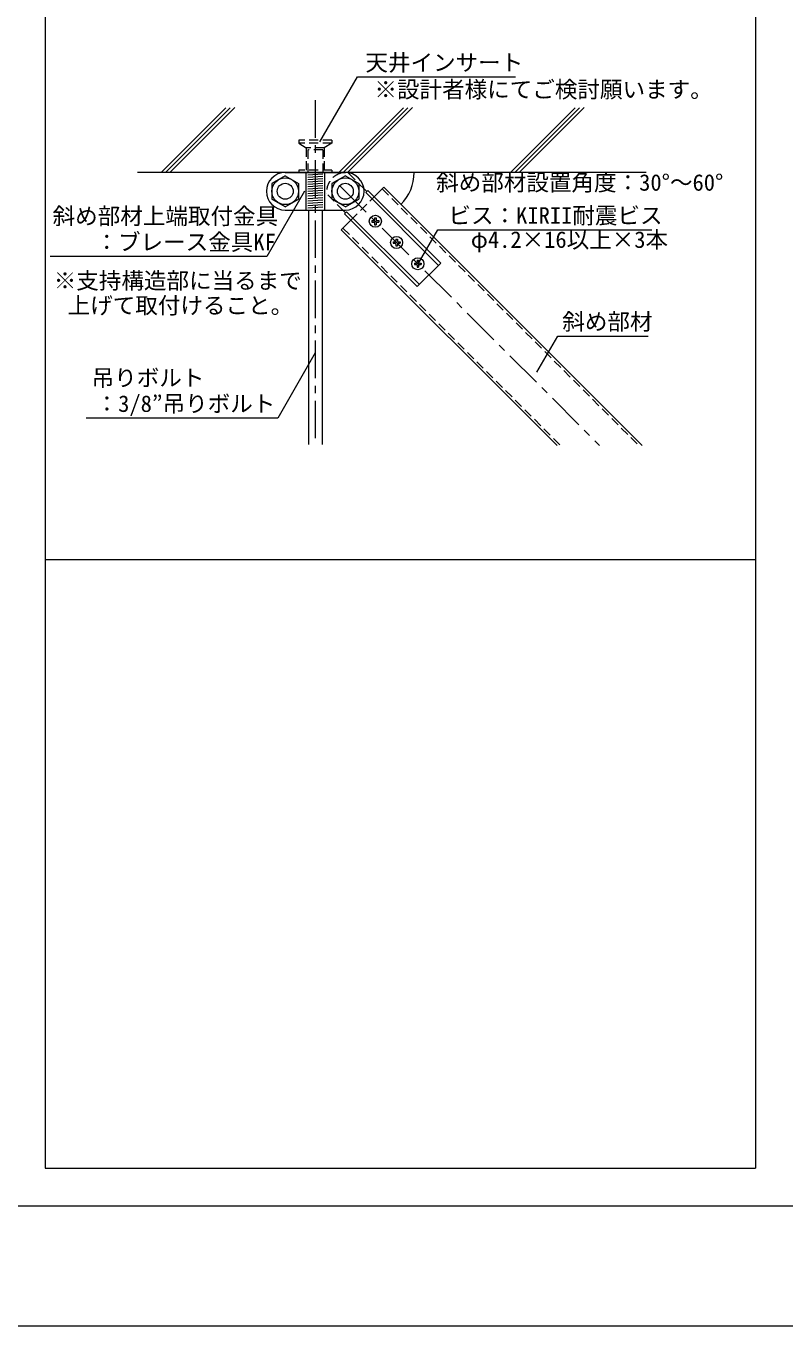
# Model space of a CAD drawing. Units: millimetres on the paper, enlarged 20 times, with parts at other scales. Extents: x -7779 to 7778, y -5419 to 5375.
# Drawn here: x -2020 to -1, y -5373 to -1913 of the extents above; entities that cross this region are included whole.
import ezdxf
from ezdxf.enums import TextEntityAlignment as Align

# ---------------------------------------------------------------- set-up
doc = ezdxf.new("R2010")
doc.units = ezdxf.units.MM
doc.header["$LTSCALE"] = 20
doc.linetypes.add('CHAIN1', pattern=[8, 5, -1, 1, -1])
doc.linetypes.add('DASHED1', pattern=[1.8, 1.2, -0.6])
for name, color, linetype, lineweight in [('1-6_文字', 7, 'Continuous', 18), ('F-3_太線２', 4, 'Continuous', 18), ('F-6_文字', 7, 'Continuous', 18)]:
    doc.layers.add(name, color=color, linetype=linetype, lineweight=lineweight)
doc.styles.add('ＭＳ ゴシック', font='')
doc.styles.get('ＭＳ ゴシック').set_extended_font_data('MS Gothic')

msp = doc.modelspace()

# ---------------------------------------------------------------- linework, layer by layer
at = {"layer": '1-6_文字'}
for p, q in [((-1237.99, -2221.4), (-1137.99, -2048.19)), ((-1137.99, -2048.19), (-717.99, -2048.19)), ((-1279.25, -2352.66), (-1379.25, -2525.87)), ((-1268.38, -2402.66), (-1268.38, -3026.44)), ((-1232.38, -2402.66), (-1232.38, -3026.44)), ((-976.81, -2545.67), (-924.59, -2455.22)), ((-924.59, -2455.22), (-354.59, -2455.22)), ((-1379.25, -2525.87), (-1955.52, -2525.87)), ((-660.56, -2833.94), (-605.13, -2737.92)), ((-605.13, -2737.92), (-365.13, -2737.92)), ((-1250.38, -2782.93), (-1350.38, -2956.13)), ((-1350.38, -2956.13), (-1860.38, -2956.13))]:
    msp.add_line(p, q, dxfattribs=at)
at = {"layer": '1-6_文字', "color": 4, "linetype": 'CHAIN1', "lineweight": 9}
for p, q in [((-1250.38, -2110.15), (-1250.38, -3026.44)), ((-1185.33, -2337.71), (-493.84, -3029.2))]:
    msp.add_line(p, q, dxfattribs=at)
at = {"layer": '1-6_文字', "color": 4, "lineweight": 9}
for p, q in [((-1488.58, -2130.93), (-1660.31, -2302.66)), ((-1476.95, -2130.61), (-1649, -2302.66)), ((-1464.23, -2129.21), (-1637.69, -2302.66)), ((-1015.73, -2130.93), (-1187.46, -2302.66)), ((-1004.1, -2130.61), (-1176.15, -2302.66)), ((-991.38, -2129.21), (-1164.83, -2302.66)), ((-559.08, -2130.93), (-730.81, -2302.66)), ((-547.45, -2130.61), (-719.49, -2302.66)), ((-534.73, -2129.21), (-708.18, -2302.66)), ((-370.45, -2302.66), (-1723.83, -2302.66)), ((-1330.38, -2311.56), (-1365.98, -2332.11)), ((-1330.38, -2302.66), (-1170.38, -2302.66)), ((-1168.77, -2302.66), (-1330.38, -2302.66)), ((-1330.38, -2311.56), (-1294.78, -2332.11)), ((-1222.38, -2302.66), (-1278.38, -2302.66)), ((-1222.38, -2302.66), (-1278.38, -2302.66)), ((-1275.1, -2302.66), (-1275.1, -2402.66)), ((-1270.38, -2308.91), (-1230.38, -2306.26)), ((-1270.38, -2315.16), (-1230.38, -2312.51)), ((-1225.66, -2302.66), (-1225.66, -2402.66)), ((-1170.38, -2311.56), (-1205.98, -2332.11)), ((-1170.38, -2311.56), (-1134.78, -2332.11)), ((-1163.59, -2302.88), (-1161.31, -2305.16)), ((-1365.98, -2332.11), (-1365.98, -2373.22)), ((-1294.78, -2332.11), (-1294.78, -2373.22)), ((-1270.38, -2321.41), (-1230.38, -2318.76)), ((-1270.38, -2327.66), (-1230.38, -2325.01)), ((-1270.38, -2333.91), (-1230.38, -2331.26)), ((-1270.38, -2340.16), (-1230.38, -2337.51)), ((-1270.38, -2346.41), (-1230.38, -2343.76)), ((-1270.38, -2352.66), (-1230.38, -2350.01)), ((-1205.98, -2332.11), (-1205.98, -2373.22)), ((-1134.78, -2332.11), (-1134.78, -2373.22)), ((-1118.88, -2347.59), (-1113.23, -2353.25)), ((-1110.4, -2350.42), (-1113.23, -2353.25)), ((-1110.4, -2350.42), (-1093.56, -2367.25)), ((-1093.56, -2367.25), (-1068.11, -2341.8)), ((-1068.11, -2341.8), (-380.7, -3029.2)), ((-1330.38, -2393.77), (-1365.98, -2373.22)), ((-1330.38, -2393.77), (-1294.78, -2373.22)), ((-1270.38, -2358.91), (-1230.38, -2356.26)), ((-1270.38, -2365.16), (-1230.38, -2362.51)), ((-1270.38, -2371.41), (-1230.38, -2368.76)), ((-1270.38, -2377.66), (-1230.38, -2375.01)), ((-1270.38, -2383.91), (-1230.38, -2381.26)), ((-1270.38, -2390.16), (-1230.38, -2387.51)), ((-1170.38, -2393.77), (-1205.98, -2373.22)), ((-1170.38, -2393.77), (-1134.78, -2373.22)), ((-1113.23, -2353.25), (-1116.06, -2356.08)), ((-1116.06, -2356.08), (-922.31, -2549.82)), ((-1330.38, -2402.66), (-1170.38, -2402.66)), ((-1270.38, -2396.41), (-1230.38, -2393.76)), ((-1174.95, -2404.66), (-1169.8, -2409.82)), ((-1172.62, -2412.64), (-1169.8, -2409.82)), ((-1172.62, -2412.64), (-1155.79, -2429.48)), ((-1169.8, -2409.82), (-1166.97, -2406.99)), ((-1166.97, -2406.99), (-973.22, -2600.73)), ((-1181.18, -2455), (-1155.72, -2429.55)), ((-1181.18, -2455), (-606.98, -3029.2)), ((-1155.79, -2429.48), (-978.88, -2606.39))]:
    msp.add_line(p, q, dxfattribs=at)
at = {"layer": '1-6_文字', "color": 4, "linetype": 'DASHED1', "lineweight": 9}
for p, q in [((-1294.38, -2216.66), (-1294.38, -2224.66)), ((-1294.38, -2216.66), (-1294.38, -2224.66)), ((-1206.38, -2216.66), (-1294.38, -2216.66)), ((-1206.38, -2224.66), (-1294.38, -2224.66)), ((-1294.38, -2224.66), (-1274.38, -2236.66)), ((-1226.38, -2236.66), (-1274.38, -2236.66)), ((-1274.38, -2236.66), (-1274.38, -2296.66)), ((-1270.38, -2242.66), (-1268.38, -2242.66)), ((-1270.38, -2242.66), (-1270.38, -2302.66)), ((-1230.38, -2242.66), (-1268.38, -2242.66)), ((-1230.38, -2242.66), (-1230.38, -2302.66)), ((-1206.38, -2224.66), (-1226.38, -2236.66)), ((-1226.38, -2236.66), (-1226.38, -2296.66)), ((-1206.38, -2216.66), (-1206.38, -2224.66)), ((-1206.38, -2296.66), (-1294.38, -2296.66)), ((-1294.38, -2296.66), (-1294.38, -2302.66)), ((-1206.38, -2302.66), (-1294.38, -2302.66)), ((-1206.38, -2296.66), (-1206.38, -2302.66)), ((-1118.88, -2347.59), (-1161.31, -2305.16)), ((-1072.57, -2346.39), (-389.75, -3029.2)), ((-1174.95, -2404.66), (-1220.16, -2359.45)), ((-1155.72, -2429.55), (-1093.5, -2367.32)), ((-1176.65, -2450.48), (-597.93, -3029.2))]:
    msp.add_line(p, q, dxfattribs=at)
at = {"layer": '1-6_文字', "color": 3}
for p, q in [((-1099.8, -2430.44), (-1099.8, -2434.44)), ((-1099.8, -2430.44), (-1094.6, -2430.44)), ((-1099.8, -2434.44), (-1094.6, -2434.44)), ((-1092.6, -2423.24), (-1092.6, -2428.44)), ((-1092.6, -2423.24), (-1088.6, -2423.24)), ((-1088.6, -2423.24), (-1088.6, -2428.44)), ((-1088.6, -2436.44), (-1088.6, -2441.64)), ((-1086.6, -2430.44), (-1081.4, -2430.44)), ((-1086.6, -2434.44), (-1081.4, -2434.44)), ((-1081.4, -2430.44), (-1081.4, -2434.44)), ((-1043.23, -2487.01), (-1043.23, -2491.01)), ((-1043.23, -2487.01), (-1038.03, -2487.01)), ((-1043.23, -2491.01), (-1038.03, -2491.01)), ((-1036.03, -2479.81), (-1036.03, -2485.01)), ((-1036.03, -2479.81), (-1032.03, -2479.81)), ((-1032.03, -2479.81), (-1032.03, -2485.01)), ((-1030.03, -2487.01), (-1024.83, -2487.01)), ((-1030.03, -2491.01), (-1024.83, -2491.01)), ((-1024.83, -2487.01), (-1024.83, -2491.01)), ((-1036.03, -2493.01), (-1036.03, -2498.21)), ((-1036.03, -2498.21), (-1032.03, -2498.21)), ((-1032.03, -2493.01), (-1032.03, -2498.21)), ((-986.66, -2543.58), (-986.66, -2547.58)), ((-986.66, -2543.58), (-981.46, -2543.58)), ((-986.66, -2547.58), (-981.46, -2547.58)), ((-979.46, -2536.38), (-979.46, -2541.58)), ((-979.46, -2536.38), (-975.46, -2536.38)), ((-979.46, -2549.58), (-979.46, -2554.78)), ((-979.46, -2554.78), (-975.46, -2554.78)), ((-975.46, -2536.38), (-975.46, -2541.58)), ((-975.46, -2549.58), (-975.46, -2554.78)), ((-973.46, -2543.58), (-968.26, -2543.58)), ((-973.46, -2547.58), (-968.26, -2547.58)), ((-968.26, -2543.58), (-968.26, -2547.58))]:
    msp.add_line(p, q, dxfattribs=at)
at = {"layer": '1-6_文字', "color": 4, "lineweight": 9}
msp.add_lwpolyline([(-1093.56, -2367.25), (-916.65, -2544.17), (-978.88, -2606.39)], dxfattribs=at)
at = {"layer": '1-6_文字', "color": 3}
msp.add_lwpolyline([(-1092.6, -2436.44), (-1092.6, -2441.64), (-1088.6, -2441.64)], dxfattribs=at)
at = {"layer": '1-6_文字', "color": 4, "lineweight": 9}
for centre, radius in [((-1330.38, -2352.66), 35.6), ((-1170.38, -2352.66), 35.6), ((-1330.38, -2352.66), 21.2), ((-1170.38, -2352.66), 21.2)]:
    msp.add_circle(centre, radius, dxfattribs=at)
at = {"layer": '1-6_文字', "color": 3}
for centre in [(-1090.6, -2432.44), (-1034.03, -2489.01), (-977.46, -2545.58)]:
    msp.add_circle(centre, 16, dxfattribs=at)
at = {"layer": '1-6_文字', "color": 4, "lineweight": 9}
for centre, radius, start, end in [((-1330.38, -2352.66), 50, 90, 270), ((-1168.38, -2354.66), 52, 84.71514, 105.94237), ((-1170.38, -2352.66), 50, 270, 90)]:
    msp.add_arc(centre, radius, start, end, dxfattribs=at)
at = {"layer": '1-6_文字', "color": 4, "linetype": 'DASHED1', "lineweight": 9}
msp.add_arc((-1168.38, -2354.66), 52, 105.94237, 185.28486, dxfattribs=at)
at = {"layer": '1-6_文字'}
msp.add_arc((-1107.24, -2302.66), 120, 315, 0, dxfattribs=at)
at = {"layer": '1-6_文字', "color": 3}
for centre, start, end in [((-1094.6, -2428.44), 269.99998, 0), ((-1094.6, -2436.44), 0, 89.99998), ((-1086.6, -2428.44), 180, 270), ((-1086.6, -2436.44), 90, 180), ((-1038.03, -2485.01), 269.99998, 0), ((-1038.03, -2493.01), 0, 89.99998), ((-1030.03, -2485.01), 180, 270), ((-1030.03, -2493.01), 90, 180), ((-981.46, -2541.58), 269.99998, 0), ((-981.46, -2549.58), 0, 89.99998), ((-973.46, -2541.58), 180, 270), ((-973.46, -2549.58), 90, 180)]:
    msp.add_arc(centre, 2, start, end, dxfattribs=at)
at = {"layer": 'F-3_太線２', "color": 3}
msp.add_line((-7778.84, -5053.01), (7777.51, -5053.01), dxfattribs=at)
msp.add_lwpolyline([(-7778.84, 5375.01), (-7778.84, -5373.01), (7777.51, -5373.01)], dxfattribs=at)
at = {"layer": 'F-6_文字', "color": 3}
for p, q in [((-1968.84, 1527.01), (-1968.84, -4953.01)), ((-78.84, 1527.01), (-78.84, -4953.01)), ((-1968.84, -3333.01), (-78.84, -3333.01)), ((-1968.84, -4953.01), (-78.84, -4953.01))]:
    msp.add_line(p, q, dxfattribs=at)

# ---------------------------------------------------------------- texts
at = {"layer": '1-6_文字', "style": 'ＭＳ ゴシック'}
for s, p in [('天井インサート', (-1116.99, -2045.19)), ('※設計者様にてご検討願います。', (-1092.99, -2116.75)), ('斜め部材設置角度：30°～60°', (-928.7, -2364.34)), ('斜め部材上端取付金具', (-1949.25, -2453.84)), ('ビス：KIRII耐震ビス', (-896.09, -2452.22)), ('\u3000φ4.2×16以上×3本', (-896.59, -2516.45)), ('：ブレース金具KF', (-1835.25, -2522.87)), ('※支持構造部に当るまで', (-1946.25, -2625.65)), ('上げて取付けること。', (-1909.25, -2691.73)), ('斜め部材', (-593.13, -2734.92)), ('吊りボルト', (-1845.38, -2884.28)), ('：3/8”吊りボルト', (-1834.88, -2953.13))]:
    msp.add_text(s, height=43.99, dxfattribs=at).set_placement(p, align=Align.BOTTOM_LEFT)

doc.saveas('drawing.dxf')
